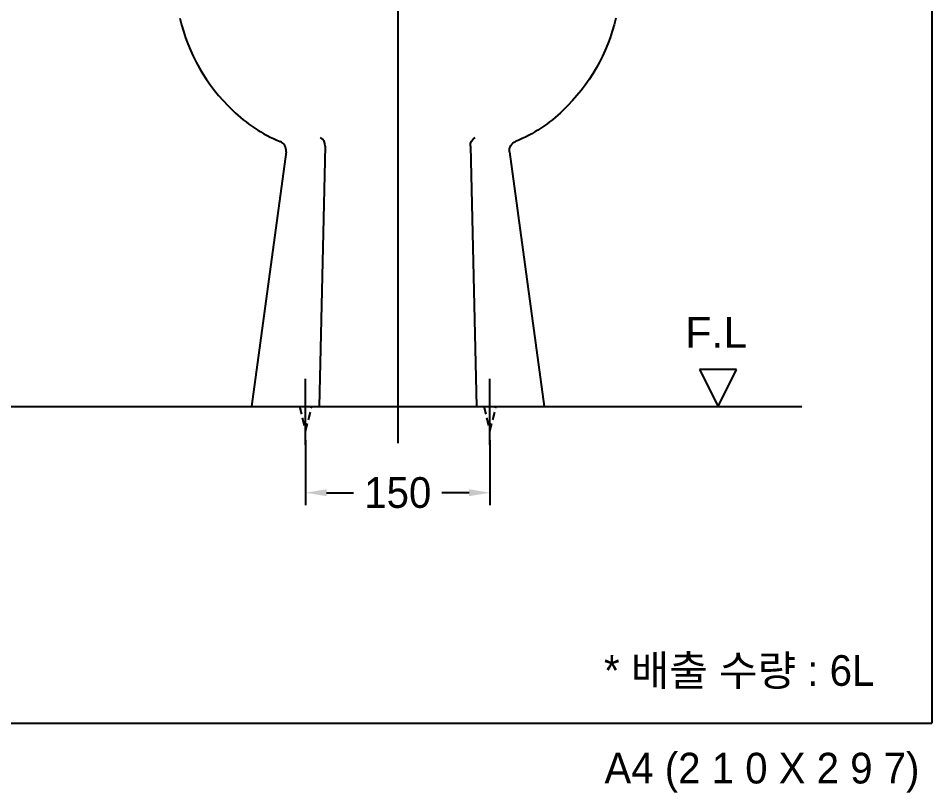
# Model space of a CAD drawing. Header units: millimetres. Extents: x 0 to 3800, y -67 to 2530.
# Drawn here: x 3057 to 3800, y -57 to 574 of the extents above; entities that cross this region are included whole.
import ezdxf
from ezdxf.enums import TextEntityAlignment as Align
from ezdxf.lldxf.tags import DXFTag

# ---------------------------------------------------------------- set-up
doc = ezdxf.new("R2010")
doc.units = ezdxf.units.MM
doc.linetypes.add('DASHED2', pattern=[9.525, 6.35, -3.175])
for name, color, linetype in [('TEXT', 7, 'Continuous'), ('도각라인', 255, 'Continuous'), ('외형선', 3, 'Continuous'), ('점선', 6, 'DASHED2'), ('중심선', 1, 'DASHED'), ('치수선', 7, 'Continuous')]:
    doc.layers.add(name, color=color, linetype=linetype)
doc.styles.add('____', font='')
doc.styles.add('타이틀', font='H2GTRM.TTF', dxfattribs={"height": 25})
doc.styles.get('____').set_extended_font_data('굴림')
tags = doc.linetypes.add('DASHDOT', pattern=[70, 31, -13, 13, -13]).pattern_tags.tags
tags[10:11] = [DXFTag(74, 4), DXFTag(75, 0), DXFTag(340, '0'), DXFTag(46, 0.0), DXFTag(50, 0.0), DXFTag(44, 0.0), DXFTag(45, 0.0)]
tags[8:9] = [DXFTag(74, 4), DXFTag(75, 0), DXFTag(340, '0'), DXFTag(46, 0.0), DXFTag(50, 0.0), DXFTag(44, 0.0), DXFTag(45, 0.0)]
tags[6:7] = [DXFTag(74, 4), DXFTag(75, 0), DXFTag(340, '0'), DXFTag(46, 0.0), DXFTag(50, 0.0), DXFTag(44, 0.0), DXFTag(45, 0.0)]
tags[4:5] = [DXFTag(74, 4), DXFTag(75, 0), DXFTag(340, '0'), DXFTag(46, 0.0), DXFTag(50, 0.0), DXFTag(44, 0.0), DXFTag(45, 0.0)]
tags = doc.linetypes.add('DASHED', pattern=[25.72, 12.86, -12.86]).pattern_tags.tags
tags[6:7] = [DXFTag(74, 4), DXFTag(75, 0), DXFTag(340, '0'), DXFTag(46, 0.0), DXFTag(50, 0.0), DXFTag(44, 0.0), DXFTag(45, 0.0)]
tags[4:5] = [DXFTag(74, 4), DXFTag(75, 0), DXFTag(340, '0'), DXFTag(46, 0.0), DXFTag(50, 0.0), DXFTag(44, 0.0), DXFTag(45, 0.0)]
doc.dimstyles.new('MSADIM', dxfattribs={"dimtxt": 33, "dimasz": 17, "dimexe": 10, "dimexo": 7.5, "dimgap": 10, "dimtad": 0, "dimtih": 1, "dimtoh": 1, "dimdec": 0, "dimzin": 1, "dimdsep": 46, "dimtxsty": '____', "dimcen": 11.25, "dimadec": 0, "dimazin": 0, "dimtfac": 1, "dimtdec": 0, "dimtix": 1, "dimtmove": 0, "dimatfit": 3, "dimfxl": 1, "dimtolj": 1, "dimtzin": 1, "dimarcsym": 0})

# ---------------------------------------------------------------- blocks, each defined once
blk = doc.blocks.new('*D40')
at = {"layer": '치수선', "color": 0, "linetype": 'Continuous', "lineweight": -2, "transparency": 16777216}
for p, q in [((3290.48, 230.3), (3290.48, 177.58)), ((3440.48, 230.3), (3440.48, 177.58)), ((3307.48, 187.58), (3329.55, 187.58)), ((3423.48, 187.58), (3401.41, 187.58))]:
    blk.add_line(p, q, dxfattribs=at)
at = {"layer": '치수선', "color": 0, "linetype": 'Continuous', "transparency": 16777216}
for points in [[(3307.48, 190.41), (3307.48, 184.75), (3290.48, 187.58)], [(3423.48, 190.41), (3423.48, 184.75), (3440.48, 187.58)]]:
    blk.add_solid(points, dxfattribs=at)
at = {"layer": '치수선', "color": 0, "linetype": 'Continuous', "transparency": 16777216, "insert": (3365.48, 187.58), "char_height": 25, "attachment_point": 5, "style": '____'}
blk.add_mtext('\\A1;150', dxfattribs=at)

msp = doc.modelspace()

# ---------------------------------------------------------------- linework, layer by layer
at = {"layer": '도각라인', "color": 7}
for p in [(3800, 2530), (2000, 0)]:
    msp.add_line(p, (3800, 0), dxfattribs=at)
at = {"layer": '외형선', "linetype": 'Continuous'}
for p, q in [((3306.43, 469.71), (3301.48, 257.8)), ((3424.53, 469.71), (3429.48, 257.8)), ((3274.54, 464.99), (3246.48, 257.8)), ((3456.42, 464.99), (3484.48, 257.8)), ((3641.11, 287.8), (3611.11, 287.8)), ((3611.11, 287.8), (3626.11, 257.8)), ((3626.11, 257.8), (3641.11, 287.8)), ((2244.52, 257.8), (3694.26, 257.8)), ((3246.48, 257.8), (3484.48, 257.8))]:
    msp.add_line(p, q, dxfattribs=at)
at = {"layer": '외형선', "linetype": 'Continuous', "flags": 128}
for points in [[(3542.84, 573.68, -0.146898), (3499.98, 498.8)], [(3499.98, 498.8, -0.097166), (3461.33, 473.48)], [(3424.53, 469.71, -0.267768), (3428.36, 476.73)], [(3456.42, 464.99, -0.342242), (3461.33, 473.48)]]:
    msp.add_lwpolyline(points, format="xyb", dxfattribs=at)
at = {"layer": '외형선', "linetype": 'Continuous'}
for centre, radius, start, end in [((3334.23, 607.61), 150, 193.07233, 226.49989), ((3314.85, 584.63), 120, 225.66131, 247.86053), ((3298.43, 469.9), 8, 358.66155, 58.62277), ((3266.61, 466.07), 8, 352.28811, 67.86053)]:
    msp.add_arc(centre, radius, start, end, dxfattribs=at)
at = {"layer": '점선'}
for p, q in [((3285.48, 257.8), (3290.48, 237.8)), ((3290.48, 237.8), (3295.48, 257.8)), ((3435.48, 257.8), (3440.48, 237.8)), ((3440.48, 237.8), (3445.48, 257.8))]:
    msp.add_line(p, q, dxfattribs=at)
at = {"layer": '중심선', "linetype": 'DASHDOT'}
for p, q in [((3365.48, 1053.69), (3365.48, 227.8)), ((3290.48, 226.66), (3290.48, 280.15)), ((3440.48, 226.66), (3440.48, 280.15))]:
    msp.add_line(p, q, dxfattribs=at)

# ---------------------------------------------------------------- texts
at = {"layer": 'TEXT', "style": '타이틀'}
msp.add_text('* 배출 수량 : 6L', height=25, dxfattribs=at).set_placement((3643.3, 42.93), align=Align.MIDDLE_CENTER)
msp.add_text('A4 (2 1 0 X 2 9 7)', height=25, dxfattribs=at).set_placement((3790, -36.52), align=Align.MIDDLE_RIGHT)
at = {"layer": 'TEXT', "insert": (3599.39, 330.53), "char_height": 25, "width": 248.9925, "attachment_point": 1, "line_spacing_factor": 0.963855, "style": '타이틀'}
msp.add_mtext('\\fArial;F.L', dxfattribs=at)

# ---------------------------------------------------------------- dimensions: what is measured, and where the dimension line sits
at = {"layer": '치수선', "linetype": 'Continuous'}
dim = msp.add_linear_dim(base=(3440.48, 187.58), p1=(3290.48, 237.8), p2=(3440.48, 237.8), dimstyle='MSADIM', override={"dimtxt": 25}, dxfattribs=at)
dim.commit()
dim.dimension.update_dxf_attribs({"geometry": '*D40', "text_midpoint": (3365.48, 187.58)})

doc.saveas('drawing.dxf')
